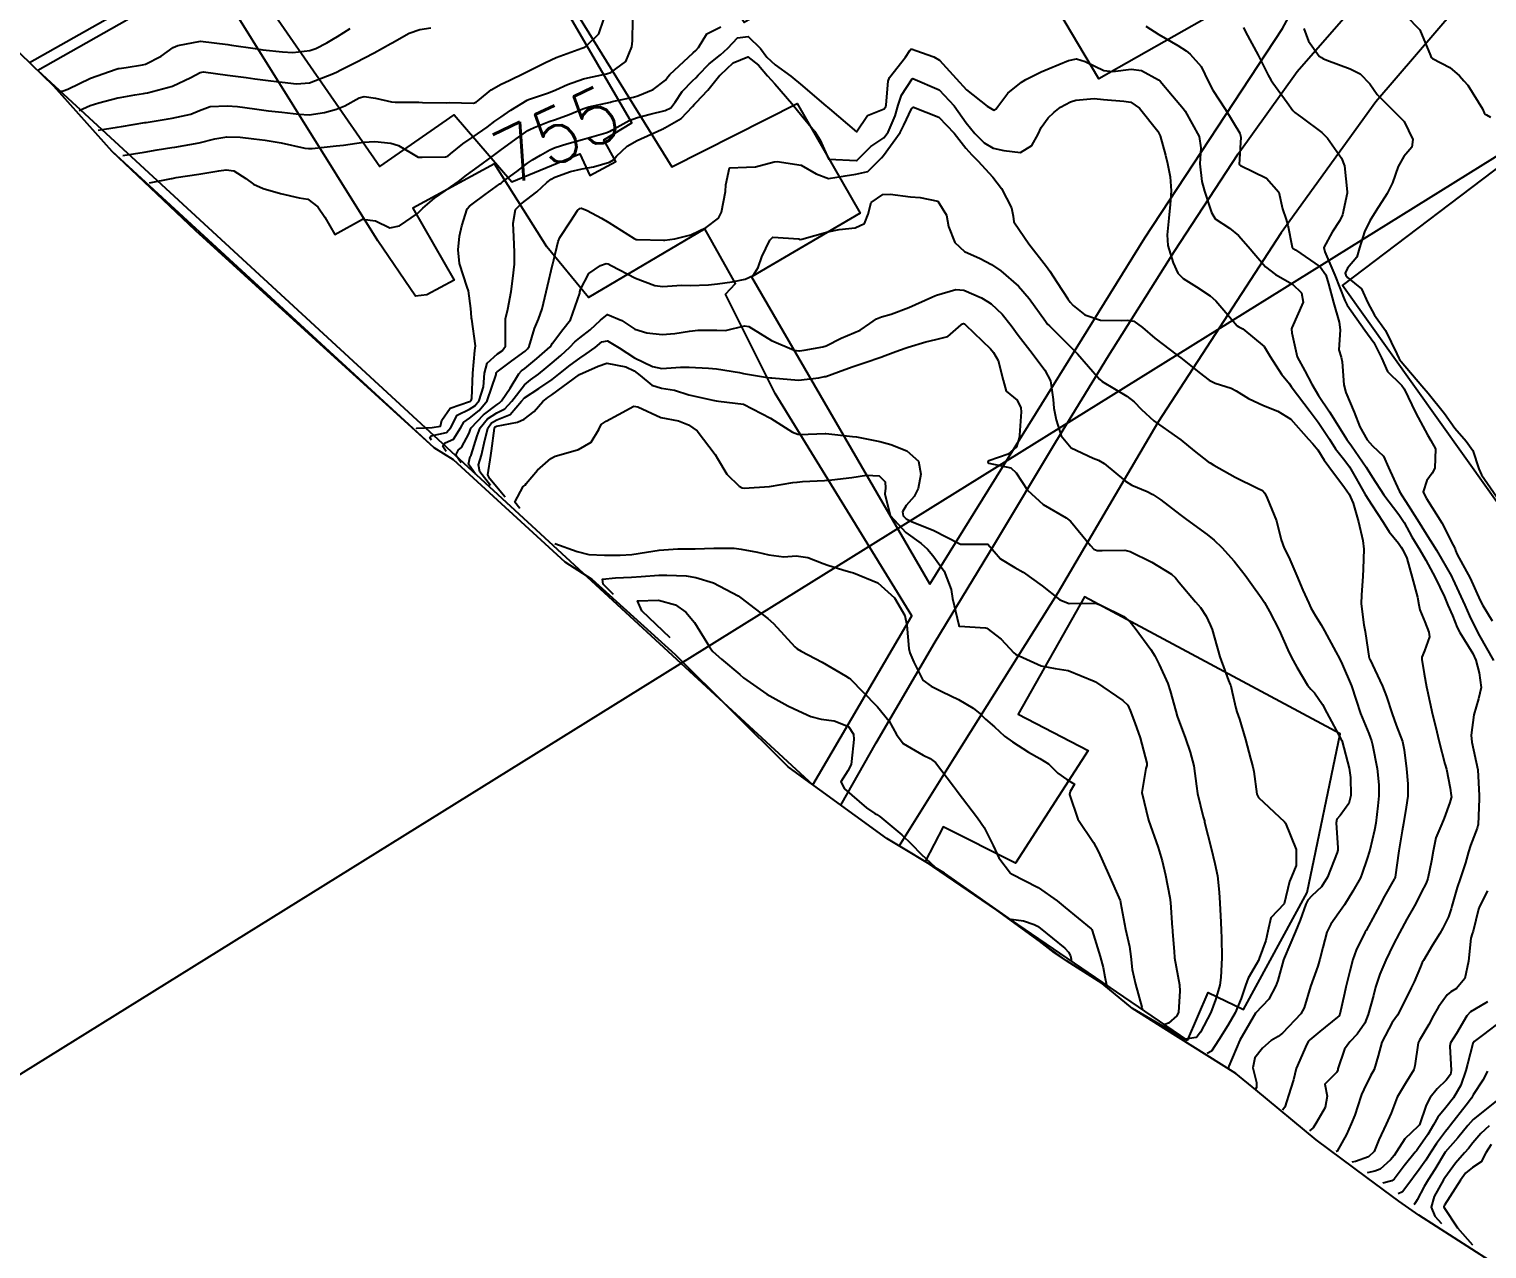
# Model space of a CAD drawing. Header units: metres. Extents: x 318500 to 325275, y 7408834 to 7428799.
# Drawn here: x 323402.2 to 323508.7, y 7420493.1 to 7420582.3 of the extents above; entities that cross this region are included whole.
import ezdxf
from ezdxf.enums import TextEntityAlignment as Align

# ---------------------------------------------------------------- set-up
doc = ezdxf.new("R2010")
doc.units = ezdxf.units.M
doc.header["$MEASUREMENT"] = 0
doc.layers.add('_TEXTO_CONGELA', color=45, linetype='Continuous', plot=False)
for name, color, linetype in [('Area', 45, 'Continuous'), ('Cotas', 45, 'Continuous'), ('Curvas de Nivel 1m', 11, 'Continuous'), ('Curvas de Nivel 5m', 15, 'Continuous'), ('Edificações', 30, 'Continuous'), ('Vias Primárias', 230, 'Continuous')]:
    doc.layers.add(name, color=color, linetype=linetype)
doc.styles.add('Style-STANDARD', font='STANDARD.shx')

msp = doc.modelspace()

# ---------------------------------------------------------------- linework, layer by layer
at = {"layer": '_TEXTO_CONGELA'}
msp.add_line((323337.87, 7420466.3), (323719.39, 7420703.63), dxfattribs=at)
at = {"layer": 'Area'}
msp.add_lwpolyline([(323512.76, 7420489.81), (323503.72, 7420495.61), (323502.28, 7420496.64), (323499.92, 7420498.35), (323496.23, 7420501.12), (323491.82, 7420504.76), (323490.35, 7420505.97), (323485.12, 7420509.26), (323482.82, 7420510.72), (323480.59, 7420512.54), (323477.99, 7420514.2), (323477.12, 7420514.79), (323474.69, 7420516.66), (323469.08, 7420520.59), (323464.87, 7420523.13), (323457.64, 7420528.38), (323449.41, 7420536.56), (323443.32, 7420542.06), (323441.37, 7420543.32), (323433.2, 7420550.81), (323431.79, 7420551.68), (323423.17, 7420559.52), (323414.36, 7420567.58), (323408.27, 7420573.33), (323404, 7420578.12), (323394.18, 7420587.63)], dxfattribs=at)
at = {"layer": 'Curvas de Nivel 1m', "flags": 128}
for points, elevation in [([(323407.25, 7420574.89), (323408.63, 7420575.12), (323408.95, 7420575.17), (323410.64, 7420575.45), (323410.75, 7420575.47), (323412.36, 7420575.73), (323412.64, 7420575.77), (323414, 7420576.06), (323414.65, 7420576.35), (323415.43, 7420576.63), (323416.66, 7420576.69), (323417.42, 7420576.62), (323418.66, 7420576.45), (323419.68, 7420576.32), (323420.65, 7420576.21), (323421.9, 7420576.07), (323422.65, 7420576.03), (323423.77, 7420576.18), (323424.66, 7420576.44), (323425.26, 7420576.67), (323426.31, 7420577.26), (323426.67, 7420577.35), (323427.51, 7420577.24), (323428.67, 7420576.97), (323428.94, 7420576.95), (323430.67, 7420576.95), (323430.93, 7420576.93), (323432.67, 7420576.91), (323432.91, 7420576.92), (323434.67, 7420576.88), (323434.86, 7420576.95), (323435.09, 7420577.14), (323435.96, 7420577.85), (323436.69, 7420578.26), (323437.26, 7420578.54), (323438.42, 7420579.09), (323438.7, 7420579.23), (323439.93, 7420579.85), (323440.71, 7420580.2), (323442.57, 7420580.9), (323442.72, 7420580.95), (323442.89, 7420581.04), (323443.81, 7420581.95), (323444.19, 7420583.02)], 753), ([(323409.05, 7420573.05), (323410.61, 7420573.3), (323411.55, 7420573.46), (323412.61, 7420573.63), (323412.84, 7420573.67), (323414.62, 7420573.98), (323415.77, 7420574.26), (323416.63, 7420574.41), (323417.62, 7420574.38), (323418.62, 7420574.26), (323419.43, 7420574.16), (323420.62, 7420573.97), (323422.34, 7420573.59), (323422.61, 7420573.56), (323422.88, 7420573.57), (323424.62, 7420573.75), (323425.16, 7420573.81), (323426.63, 7420574.02), (323427.46, 7420574.07), (323428.63, 7420573.95), (323429.19, 7420573.79), (323430.12, 7420573.21), (323430.62, 7420572.93), (323430.9, 7420572.92), (323432.62, 7420572.94), (323432.78, 7420573), (323432.99, 7420573.17), (323433.89, 7420573.9), (323434.63, 7420574.42), (323435.66, 7420575.13), (323436.22, 7420575.55), (323436.65, 7420575.86), (323437.4, 7420576.37), (323438.59, 7420577.09), (323438.64, 7420577.12), (323438.67, 7420577.13), (323440.13, 7420577.62), (323440.68, 7420577.85), (323441.52, 7420578.23), (323442.69, 7420578.64), (323443.01, 7420578.72), (323444.37, 7420579.01), (323444.7, 7420579.12), (323445.78, 7420579.93), (323446.24, 7420580.99), (323446.28, 7420581.44), (323446.3, 7420582.99)], 754), ([(323502.77, 7420583.29), (323503.81, 7420582.23), (323504.58, 7420580.36), (323504.64, 7420580.22), (323504.72, 7420580.15), (323506, 7420579.49), (323506.71, 7420578.86), (323507.03, 7420578.51), (323507.32, 7420578.18), (323508.37, 7420576.47), (323508.51, 7420576.16), (323508.58, 7420576.07), (323508.67, 7420576.01), (323508.97, 7420575.85)], 752), ([(323404.47, 7420577.76), (323404.67, 7420577.77), (323405.03, 7420577.9), (323406.68, 7420578.7), (323408.56, 7420579.37), (323408.69, 7420579.4), (323408.77, 7420579.41), (323409.28, 7420579.48), (323410.49, 7420579.67), (323410.69, 7420579.73), (323411.84, 7420580.32), (323412.71, 7420580.94), (323413.05, 7420581.1), (323414.72, 7420581.41), (323416.72, 7420581.15), (323416.99, 7420581.11), (323418.71, 7420580.86), (323419.28, 7420580.78), (323420.71, 7420580.62), (323421.45, 7420580.58), (323422.71, 7420580.72), (323423.15, 7420580.87), (323423.94, 7420581.29), (323424.43, 7420581.58), (323424.73, 7420581.75), (323425.66, 7420582.34)], 751), ([(323405.84, 7420576.35), (323406.66, 7420576.7), (323407.28, 7420576.89), (323408.67, 7420577.26), (323408.85, 7420577.3), (323409.93, 7420577.48), (323410.56, 7420577.58), (323410.67, 7420577.6), (323410.85, 7420577.64), (323412.68, 7420578.11), (323414.02, 7420578.75), (323414.69, 7420579.12), (323414.93, 7420579.16), (323416.69, 7420578.93), (323418.05, 7420578.74), (323418.68, 7420578.65), (323419.85, 7420578.51), (323420.68, 7420578.4), (323421.72, 7420578.28), (323422.68, 7420578.37), (323424.44, 7420579.04), (323424.69, 7420579.16), (323424.93, 7420579.28), (323426.08, 7420579.88), (323426.7, 7420580.19), (323427.41, 7420580.55), (323428.62, 7420581.23), (323428.68, 7420581.27), (323428.72, 7420581.29), (323429.96, 7420581.99), (323430.74, 7420582.26), (323431.54, 7420582.38)], 752), ([(323430.52, 7420553.07), (323430.5, 7420553.1), (323430.52, 7420553.11), (323431.63, 7420553.18), (323432.24, 7420553.28), (323432.36, 7420553.7), (323432.95, 7420554.59), (323434.38, 7420555.06), (323434.44, 7420555.09), (323434.49, 7420555.15), (323434.54, 7420555.3), (323434.61, 7420557.15), (323434.77, 7420558.8), (323434.81, 7420559.14), (323434.53, 7420561.08), (323434.52, 7420561.15), (323434.52, 7420561.21), (323434.47, 7420561.87), (323434.29, 7420563.15), (323434.21, 7420563.42), (323433.64, 7420565.16), (323433.54, 7420566.15), (323433.63, 7420567.16), (323433.8, 7420567.91), (323434.21, 7420569.15), (323434.37, 7420569.34), (323434.57, 7420569.49), (323435.52, 7420570.19), (323436.59, 7420570.97), (323436.68, 7420571.03), (323436.79, 7420571.12), (323437.82, 7420571.89), (323438.61, 7420572.48), (323438.97, 7420572.73), (323439.55, 7420573.08), (323440.23, 7420573.46), (323440.63, 7420573.63), (323441.47, 7420573.89), (323442.63, 7420574.23), (323444.34, 7420574.71), (323444.64, 7420574.83), (323444.76, 7420574.89), (323444.94, 7420575.01), (323446.04, 7420575.61), (323446.65, 7420575.82), (323447.57, 7420576.06), (323448.66, 7420576.33), (323449.08, 7420576.54), (323449.4, 7420576.95), (323449.9, 7420577.73), (323450.69, 7420578.53), (323450.9, 7420578.72), (323451.07, 7420578.93), (323451.87, 7420579.76), (323452.71, 7420580.4), (323453.25, 7420580.9), (323453.96, 7420581.66), (323454.73, 7420581.74), (323455.64, 7420580.87), (323456.1, 7420580.24), (323456.71, 7420579.67), (323457.85, 7420578.84), (323458.69, 7420578.15), (323460.26, 7420576.81), (323460.66, 7420576.46), (323462.64, 7420574.77), (323463.44, 7420575.98), (323464.67, 7420576.45), (323464.78, 7420576.63), (323464.81, 7420576.75), (323464.95, 7420578.49), (323465.05, 7420578.74), (323466.22, 7420580.23), (323466.53, 7420580.72), (323466.62, 7420580.82), (323466.72, 7420580.82), (323466.99, 7420580.72), (323468.29, 7420580.27), (323468.71, 7420580.01), (323469.93, 7420578.68), (323470.69, 7420577.84), (323472.18, 7420576.65), (323472.67, 7420576.36), (323472.85, 7420576.45), (323472.97, 7420576.64), (323473.69, 7420577.61), (323474.7, 7420578.42), (323474.81, 7420578.49), (323475.02, 7420578.61), (323476.14, 7420579.16), (323476.71, 7420579.4), (323478.14, 7420579.99), (323478.72, 7420580.11), (323479.34, 7420579.93), (323480.71, 7420579.26), (323481.37, 7420579.19), (323482.71, 7420579.35), (323483.46, 7420579.25), (323484.7, 7420578.58), (323484.82, 7420578.48), (323485.74, 7420577.41), (323486.54, 7420576.46), (323486.67, 7420576.28), (323487.69, 7420574.44), (323487.81, 7420573.62), (323487.73, 7420572.44), (323487.88, 7420571.16), (323488.07, 7420570.44), (323488.57, 7420568.89), (323488.86, 7420568.43), (323489.89, 7420567.75), (323490.55, 7420567.21), (323491.27, 7420566.39), (323492.52, 7420564.91), (323493.25, 7420564.36), (323494.5, 7420563.65), (323495.16, 7420563.01), (323495.27, 7420562.34), (323494.46, 7420560.45), (323494.43, 7420560.38), (323494.43, 7420560.35), (323494.46, 7420560.08), (323494.85, 7420558.34), (323495.39, 7420557.3), (323495.92, 7420556.33), (323496.4, 7420555.52), (323497.2, 7420554.31), (323498.35, 7420552.49), (323498.48, 7420552.29), (323498.8, 7420551.83), (323499.88, 7420550.27), (323500.32, 7420549.57), (323501.17, 7420548.26), (323502.28, 7420546.81), (323502.66, 7420546.23), (323503.22, 7420545.19), (323503.8, 7420544.22), (323504.24, 7420543.48), (323504.93, 7420542.2), (323505.61, 7420540.79), (323505.86, 7420540.19), (323506.18, 7420539.42), (323506.53, 7420538.55), (323506.72, 7420538.18), (323507.67, 7420536.65), (323507.9, 7420536.16), (323508.13, 7420535.24), (323508.28, 7420534.16), (323508.1, 7420533.34), (323507.75, 7420532.17), (323507.56, 7420530.68), (323507.61, 7420530.17), (323508.03, 7420528.16), (323508.13, 7420526.27), (323508.13, 7420526.16), (323508.13, 7420526.03), (323508.06, 7420524.16), (323508.05, 7420524.09), (323507.98, 7420523.89), (323507.51, 7420522.62), (323507.35, 7420522.17), (323507.13, 7420521.36), (323506.76, 7420520.18), (323506.54, 7420519.56), (323506.15, 7420518.19), (323506.1, 7420517.99), (323505.89, 7420517.4), (323505.49, 7420516.58), (323505.26, 7420516.2), (323504.73, 7420515.33), (323504.06, 7420514.21), (323503.98, 7420514.07), (323503.84, 7420513.75), (323503.38, 7420512.66), (323503.17, 7420512.22), (323502.73, 7420511.31), (323502.18, 7420510.23), (323501.78, 7420509.68), (323501.02, 7420508.25), (323500.76, 7420507.25), (323500.46, 7420506.26), (323500.21, 7420505.78), (323499.72, 7420504.8), (323499.55, 7420504.43), (323499.5, 7420504.27), (323499.05, 7420502.92), (323498.78, 7420502.28), (323498.45, 7420501.51), (323497.76, 7420500.29), (323497.7, 7420500.27), (323497.69, 7420500.27)], 756), ([(323490.93, 7420582.4), (323491.06, 7420582.09), (323491.99, 7420580.39), (323492.71, 7420578.92), (323492.91, 7420578.58), (323493.07, 7420578.37), (323494.11, 7420576.92), (323494.52, 7420576.35), (323494.67, 7420576.2), (323495.21, 7420575.79), (323496.65, 7420574.74), (323497.05, 7420574.32), (323498.07, 7420572.86), (323498.3, 7420572.3), (323498.5, 7420570.39), (323498.49, 7420570.3), (323498.16, 7420568.71), (323497.97, 7420568.31), (323497.41, 7420567.45), (323496.79, 7420566.32), (323496.86, 7420566), (323497.6, 7420564.31), (323498.33, 7420562.46), (323498.39, 7420562.3), (323498.49, 7420562.11), (323499.79, 7420560.28), (323500.45, 7420559.38), (323501.01, 7420558.26), (323501.43, 7420557.26), (323502.41, 7420556.32), (323502.49, 7420556.24), (323502.65, 7420556), (323503.52, 7420554.22), (323504.36, 7420552.63), (323504.61, 7420552.21), (323504.94, 7420551.61), (323504.91, 7420550.2), (323504.7, 7420549.84), (323504.32, 7420549.3), (323504.05, 7420548.47), (323504.16, 7420548.21), (323504.3, 7420547.99), (323505.41, 7420546.2), (323506.25, 7420544.56), (323506.38, 7420544.31), (323506.41, 7420544.19), (323506.53, 7420543.9), (323507.49, 7420542.17), (323508.2, 7420540.52), (323508.4, 7420540.16), (323509.08, 7420539.05)], 754), ([(323495.32, 7420582.34), (323495.66, 7420581.41), (323496.45, 7420580.32), (323496.61, 7420580.21), (323496.72, 7420580.14), (323497.02, 7420580.01), (323498.71, 7420579.38), (323499.44, 7420579.02), (323500.14, 7420578.28), (323500.69, 7420577.5), (323501.96, 7420576.25), (323502.66, 7420575.53), (323503.3, 7420574.23), (323503.21, 7420573.66), (323502.63, 7420572.98), (323502.22, 7420572.25), (323501.8, 7420571.05), (323501.42, 7420570.26), (323500.58, 7420568.99), (323500.14, 7420568.28), (323499.76, 7420567.48), (323499.4, 7420566.29), (323499.19, 7420565.63), (323498.52, 7420564.81), (323498.36, 7420564.46), (323498.4, 7420564.3), (323498.51, 7420564.14), (323499.53, 7420563.31), (323500, 7420562.28), (323500.48, 7420561.39), (323501.3, 7420560.26), (323502.13, 7420558.55), (323502.27, 7420558.24), (323502.32, 7420558.14), (323502.43, 7420558), (323503.95, 7420556.22), (323504.4, 7420555.68), (323505.6, 7420554.2), (323506.36, 7420553.13), (323507.19, 7420552.18), (323507.67, 7420551.5), (323508.12, 7420550.16), (323508.32, 7420549.71), (323509.4, 7420548.14)], 753), ([(323431.6, 7420552.24), (323431.46, 7420552.44), (323431.57, 7420552.57), (323432.7, 7420552.81), (323433.01, 7420553.16), (323433.46, 7420554.06), (323434.37, 7420554.52), (323434.76, 7420554.75), (323435.08, 7420555.14), (323435.4, 7420556.14), (323435.47, 7420557.13), (323435.67, 7420557.88), (323436.42, 7420558.56), (323436.76, 7420558.78), (323436.99, 7420559.11), (323436.99, 7420560.58), (323437.01, 7420561.11), (323437.16, 7420561.81), (323437.41, 7420563.11), (323437.54, 7420564.05), (323437.65, 7420565.1), (323437.65, 7420565.98), (323437.61, 7420567.1), (323437.55, 7420568.1), (323437.74, 7420569.1), (323438.14, 7420569.52), (323438.57, 7420569.83), (323439.28, 7420570.39), (323440.02, 7420571.08), (323440.34, 7420571.33), (323440.6, 7420571.47), (323441.76, 7420571.89), (323442.61, 7420572.07), (323443.43, 7420572.21), (323444.61, 7420572.55), (323444.89, 7420572.73), (323445.11, 7420573.01), (323445.9, 7420573.72), (323446.63, 7420574.14), (323448.39, 7420574.96), (323448.57, 7420575.03), (323448.64, 7420575.06), (323449.84, 7420575.75), (323450.67, 7420576.62), (323450.8, 7420576.79), (323450.93, 7420576.93), (323451.78, 7420577.82), (323452.67, 7420578.91), (323452.68, 7420578.93), (323452.7, 7420578.94), (323453.64, 7420579.82), (323454.71, 7420580.27), (323455.48, 7420579.64), (323456.15, 7420578.86), (323456.69, 7420578.29), (323457.93, 7420576.84), (323458.66, 7420575.94), (323459.58, 7420574.82), (323459.99, 7420574.17), (323460.61, 7420572.8), (323460.64, 7420572.78), (323462.62, 7420572.68), (323462.69, 7420572.7), (323462.77, 7420572.77), (323463.68, 7420573.71), (323464.64, 7420574.35), (323464.96, 7420574.75), (323465.46, 7420575.94), (323465.7, 7420576.73), (323465.94, 7420577.47), (323466.7, 7420578.65), (323466.75, 7420578.67), (323468.69, 7420577.84), (323469.78, 7420576.68), (323470.65, 7420575.44), (323471.3, 7420574.66), (323471.97, 7420573.98), (323472.63, 7420573.58), (323473.42, 7420573.42), (323474.63, 7420573.27), (323475.46, 7420573.78), (323475.92, 7420574.6), (323476.14, 7420575.1), (323476.66, 7420575.81), (323477.07, 7420576.18), (323477.54, 7420576.58), (323478.27, 7420576.97), (323478.68, 7420577.1), (323480.02, 7420577.21), (323480.68, 7420577.14), (323482.18, 7420577.02), (323482.68, 7420576.94), (323483.31, 7420576.5), (323484.65, 7420574.83), (323484.83, 7420574.48), (323485.23, 7420573.07), (323485.37, 7420572.47), (323485.57, 7420571.5), (323485.64, 7420570.46), (323485.56, 7420569.48), (323485.46, 7420568.47), (323485.34, 7420567.26), (323485.4, 7420566.47), (323485.78, 7420565.2), (323486.13, 7420564.46), (323486.5, 7420564.07), (323487.49, 7420563.45), (323488.49, 7420562.79), (323488.9, 7420562.42), (323489.63, 7420561.57), (323490.46, 7420560.61), (323490.58, 7420560.52), (323490.86, 7420560.39), (323492.44, 7420559.1), (323492.88, 7420558.37), (323493.7, 7420557.08), (323494.27, 7420556.35), (323494.41, 7420556.17), (323495.79, 7420554.33), (323496.37, 7420553.56), (323497.21, 7420552.31), (323497.65, 7420551.61), (323498.33, 7420550.75), (323498.67, 7420550.29), (323499.16, 7420549.44), (323499.81, 7420548.27), (323500.29, 7420547.53), (323501.13, 7420546.26), (323501.56, 7420545.55), (323502.25, 7420544.72), (323502.45, 7420544.43), (323502.56, 7420544.24), (323502.86, 7420543.61), (323503.25, 7420542.22), (323503.64, 7420540.77), (323503.74, 7420540.22), (323503.81, 7420539.84), (323504.18, 7420538.96), (323504.47, 7420538.21), (323504.5, 7420537.87), (323504.15, 7420536.84), (323503.96, 7420536.39), (323503.95, 7420536.21), (323504.12, 7420535.16), (323504.28, 7420534.21), (323504.33, 7420533.99), (323504.74, 7420532.2), (323504.94, 7420531.34), (323505.22, 7420530.2), (323505.64, 7420528.58), (323505.74, 7420528.19), (323506.02, 7420526.81), (323506.1, 7420526.28), (323506.11, 7420526.19), (323506.1, 7420526.1), (323506, 7420525.76), (323505.57, 7420524.61), (323505.4, 7420524.2), (323504.98, 7420523.19), (323504.77, 7420522.2), (323504.66, 7420521.49), (323504.38, 7420520.21), (323504.26, 7420519.87), (323503.91, 7420519.18), (323503.58, 7420518.54), (323503.41, 7420518.22), (323502.86, 7420517.25), (323502.31, 7420516.23), (323501.86, 7420515.37), (323501.31, 7420514.25), (323500.88, 7420513.21), (323500.56, 7420512.26), (323500.41, 7420511.66), (323500.04, 7420510.27), (323499.78, 7420509.64), (323499.22, 7420508.83), (323498.69, 7420508.28), (323498.31, 7420507.73), (323497.81, 7420506.29), (323497.8, 7420506.23), (323497.74, 7420506.06), (323496.86, 7420505.17), (323497.04, 7420504.3), (323496.88, 7420503.48), (323496.2, 7420502.31), (323496, 7420502), (323495.74, 7420501.77)], 757), ([(323432.67, 7420551.41), (323432.41, 7420551.79), (323432.59, 7420552.04), (323433.19, 7420552.31), (323433.73, 7420553.16), (323433.95, 7420553.56), (323434.36, 7420553.86), (323435.08, 7420554.42), (323435.66, 7420555.13), (323436.32, 7420557.04), (323436.33, 7420557.12), (323436.35, 7420557.18), (323436.4, 7420557.23), (323437.47, 7420558.04), (323438.43, 7420558.76), (323438.61, 7420558.91), (323438.74, 7420559.09), (323439.12, 7420560.41), (323439.4, 7420561.08), (323439.69, 7420561.85), (323439.96, 7420563.08), (323440.06, 7420563.5), (323440.43, 7420565.07), (323440.45, 7420565.13), (323440.52, 7420565.42), (323440.84, 7420566.76), (323440.98, 7420567.06), (323441.77, 7420568.27), (323442.27, 7420569.04), (323442.42, 7420569.18), (323442.56, 7420569.21), (323442.97, 7420569.03), (323444.01, 7420568.47), (323444.55, 7420568.15), (323446.39, 7420566.99), (323446.54, 7420566.92), (323446.62, 7420566.9), (323448.54, 7420566.85), (323448.65, 7420566.85), (323449.37, 7420566.95), (323450.54, 7420567.26), (323451.67, 7420567.79), (323452.56, 7420568.47), (323452.78, 7420568.91), (323453.07, 7420570.41), (323453.1, 7420570.9), (323453.37, 7420572.14), (323454.61, 7420572.19), (323455.26, 7420572.22), (323456.62, 7420572.59), (323456.85, 7420572.61), (323458.61, 7420572.35), (323459.7, 7420571.71), (323460.6, 7420571.37), (323461.81, 7420571.57), (323462.6, 7420571.68), (323463.48, 7420571.89), (323464.35, 7420572.75), (323464.48, 7420572.89), (323464.62, 7420573.04), (323465.83, 7420574.73), (323466.11, 7420575.26), (323466.67, 7420576.45), (323466.82, 7420576.57), (323468.66, 7420575.85), (323469.78, 7420574.68), (323470.63, 7420573.58), (323471.07, 7420573.11), (323471.51, 7420572.66), (323472.6, 7420571.47), (323473.25, 7420570.63), (323473.97, 7420569.22), (323474.08, 7420568.62), (323474.15, 7420568.21), (323474.55, 7420567.59), (323475.24, 7420566.6), (323476.52, 7420564.94), (323476.78, 7420564.59), (323477.31, 7420563.77), (323478.08, 7420562.57), (323478.25, 7420562.33), (323478.48, 7420562.08), (323479.33, 7420561.41), (323480.46, 7420561.02), (323482, 7420560.98), (323482.46, 7420561.01), (323482.9, 7420560.94), (323483.54, 7420560.49), (323484.45, 7420559.71), (323486.08, 7420558.46), (323486.43, 7420558.18), (323487.67, 7420557.18), (323488.4, 7420556.64), (323488.86, 7420556.42), (323490.03, 7420556.04), (323490.39, 7420555.86), (323491.29, 7420555.29), (323492.39, 7420554.77), (323493.44, 7420554.36), (323494.37, 7420553.77), (323495.67, 7420552.33), (323495.99, 7420551.97), (323496.34, 7420551.53), (323496.81, 7420550.79), (323497.15, 7420550.31), (323498.31, 7420548.79), (323498.63, 7420548.29), (323498.94, 7420547.64), (323499.31, 7420546.28), (323499.63, 7420544.91), (323499.7, 7420544.28), (323499.67, 7420542.83), (323499.65, 7420542.28), (323499.54, 7420540.93), (323499.51, 7420540.28), (323499.7, 7420538.75), (323499.8, 7420538.27), (323500.11, 7420536.3), (323500.12, 7420536.27), (323500.14, 7420536.23), (323501.08, 7420534.26), (323501.37, 7420533.51), (323501.77, 7420532.24), (323502.08, 7420531.42), (323502.53, 7420530.23), (323502.67, 7420529.61), (323502.83, 7420528.23), (323502.93, 7420527.13), (323502.93, 7420526.23), (323502.81, 7420525.42), (323502.6, 7420524.23), (323502.52, 7420523.69), (323502.26, 7420522.24), (323501.99, 7420520.3), (323501.97, 7420520.24), (323501.96, 7420520.21), (323501.93, 7420520.15), (323501.23, 7420518.93), (323500.87, 7420518.26), (323500.53, 7420517.62), (323499.87, 7420516.41), (323499.82, 7420516.32), (323499.79, 7420516.27), (323499.16, 7420514.98), (323498.91, 7420514.28), (323498.68, 7420513.44), (323498.4, 7420512.28), (323498.3, 7420511.8), (323497.96, 7420510.29), (323497.9, 7420510.18), (323497.79, 7420510.07), (323496.5, 7420509.03), (323495.77, 7420508.43), (323495.68, 7420508.32), (323495.55, 7420508.11), (323494.77, 7420506.33), (323494.57, 7420505.49), (323494.21, 7420504.34), (323494.08, 7420503.97), (323493.95, 7420503.51), (323493.77, 7420503.29)], 758), ([(323433.75, 7420550.58), (323433.36, 7420551.14), (323433.57, 7420551.54), (323433.79, 7420551.7), (323434.34, 7420552.76), (323434.44, 7420553.05), (323434.5, 7420553.15), (323435.4, 7420554.1), (323436.38, 7420554.84), (323436.54, 7420554.95), (323436.7, 7420555.12), (323437.33, 7420556.05), (323437.97, 7420557.1), (323438.18, 7420557.31), (323438.41, 7420557.49), (323439.28, 7420558.21), (323440.26, 7420559.07), (323440.34, 7420559.16), (323440.43, 7420559.34), (323441.18, 7420560.33), (323441.74, 7420561.05), (323442.42, 7420562.98), (323442.43, 7420563.04), (323442.44, 7420563.08), (323442.48, 7420563.25), (323443.1, 7420564.43), (323443.95, 7420565.02), (323444.36, 7420565.16), (323444.51, 7420565.12), (323444.72, 7420565.01), (323446.5, 7420564.08), (323447.91, 7420563.55), (323448.49, 7420563.48), (323449.85, 7420563.57), (323450.49, 7420563.55), (323451.82, 7420563.59), (323452.49, 7420563.66), (323453.57, 7420563.82), (323454.5, 7420564.01), (323455.09, 7420564.28), (323455.46, 7420564.87), (323455.74, 7420565.64), (323456.32, 7420566.85), (323456.54, 7420567.07), (323458.42, 7420566.95), (323458.54, 7420566.92), (323458.64, 7420566.93), (323460.55, 7420567.46), (323461.39, 7420567.63), (323462.55, 7420567.76), (323463.23, 7420568.09), (323463.49, 7420568.76), (323463.71, 7420569.62), (323464.58, 7420570.21), (323465.1, 7420570.23), (323466.58, 7420570.03), (323467.29, 7420569.99), (323468.58, 7420569.7), (323469.21, 7420568.68), (323469.36, 7420567.87), (323469.84, 7420566.68), (323470.53, 7420566.04), (323471.67, 7420565.51), (323472.52, 7420565.08), (323473.19, 7420564.63), (323474.49, 7420563.5), (323475.25, 7420562.6), (323476.46, 7420560.93), (323476.61, 7420560.73), (323476.74, 7420560.59), (323478.44, 7420558.9), (323478.78, 7420558.55), (323480.4, 7420556.7), (323480.6, 7420556.53), (323482.39, 7420555.45), (323482.92, 7420555.04), (323483.47, 7420554.49), (323484.37, 7420553.66), (323486.1, 7420552.45), (323486.35, 7420552.26), (323487.31, 7420551.47), (323488.33, 7420550.67), (323488.48, 7420550.58), (323488.75, 7420550.42), (323490.32, 7420549.53), (323491.95, 7420548.73), (323492.3, 7420548.57), (323492.48, 7420548.37), (323492.65, 7420548.01), (323493.32, 7420546.36), (323493.66, 7420544.95), (323493.9, 7420544.35), (323494.24, 7420543.69), (323494.82, 7420542.34), (323495.26, 7420541.28), (323495.7, 7420540.33), (323495.85, 7420539.99), (323496.18, 7420539.4), (323496.6, 7420538.74), (323496.85, 7420538.31), (323497.66, 7420536.78), (323497.93, 7420536.29), (323498.13, 7420535.88), (323498.8, 7420534.28), (323499.14, 7420533.24), (323499.46, 7420532.28), (323500.07, 7420530.81), (323500.27, 7420530.27), (323500.35, 7420529.97), (323500.69, 7420528.26), (323500.8, 7420527.05), (323500.8, 7420526.26), (323500.74, 7420525.51), (323500.59, 7420524.26), (323500.49, 7420523.74), (323500.14, 7420522.27), (323499.94, 7420521.61), (323499.6, 7420520.61), (323499.46, 7420520.27), (323498.92, 7420519.28), (323498.29, 7420518.29), (323498.13, 7420518.05), (323497.89, 7420517.69), (323497.31, 7420516.87), (323497.01, 7420516.3), (323496.71, 7420515.16), (323496.49, 7420514.31), (323496.34, 7420513.81), (323495.82, 7420512.32), (323495.36, 7420510.76), (323495.12, 7420510.33), (323493.78, 7420508.9), (323493.46, 7420508.67), (323492.94, 7420508.36), (323492.31, 7420507.81), (323491.75, 7420507.11), (323491.59, 7420506.37), (323491.86, 7420505.31), (323491.88, 7420504.93), (323491.79, 7420504.82)], 759), ([(323435.9, 7420548.92), (323435.12, 7420549.93), (323435.02, 7420550.44), (323435.24, 7420551.14), (323435.44, 7420552.03), (323435.72, 7420553.13), (323435.97, 7420553.51), (323436.36, 7420553.72), (323437.35, 7420554.12), (323438.16, 7420555.09), (323438.38, 7420555.35), (323439.44, 7420556.03), (323440.4, 7420556.68), (323440.9, 7420557.06), (323441.73, 7420557.73), (323442.42, 7420558.25), (323442.9, 7420558.55), (323443.54, 7420559.02), (323444.03, 7420559.42), (323444.44, 7420559.51), (323445.3, 7420559), (323446.42, 7420558.27), (323447.75, 7420557.63), (323448.41, 7420557.48), (323449.78, 7420557.57), (323450.41, 7420557.58), (323451.82, 7420557.5), (323452.41, 7420557.47), (323454.1, 7420557.19), (323454.4, 7420557.12), (323455.99, 7420556.86), (323456.36, 7420556.81), (323456.4, 7420556.8), (323456.46, 7420556.79), (323458.4, 7420556.63), (323459.89, 7420556.81), (323460.31, 7420556.89), (323460.4, 7420556.91), (323461.79, 7420557.4), (323462.41, 7420557.63), (323463.27, 7420557.91), (323464.42, 7420558.32), (323464.73, 7420558.44), (323465.52, 7420558.73), (323466.2, 7420558.96), (323466.43, 7420559.03), (323467.71, 7420559.43), (323468.44, 7420559.59), (323469.31, 7420559.82), (323470.28, 7420560.67), (323470.38, 7420560.75), (323470.46, 7420560.76), (323470.53, 7420560.74), (323470.61, 7420560.67), (323472.43, 7420558.92), (323472.66, 7420558.64), (323472.99, 7420558.06), (323473.37, 7420556.63), (323473.59, 7420555.82), (323474.39, 7420555.16), (323474.64, 7420554.61), (323474.67, 7420554.31), (323474.56, 7420552.61), (323474.54, 7420552.41), (323474.34, 7420551.76), (323473.73, 7420551.22), (323472.32, 7420550.74), (323472.27, 7420550.7), (323472.25, 7420550.64), (323472.27, 7420550.59), (323472.32, 7420550.57), (323473.92, 7420550.22), (323474.31, 7420549.86), (323475.14, 7420548.6), (323476.28, 7420547.54), (323477.96, 7420546.56), (323478.27, 7420546.32), (323479.75, 7420544.54), (323479.99, 7420544.29), (323480.24, 7420544.18), (323480.6, 7420544.17), (323482.25, 7420544.2), (323482.63, 7420544.12), (323484.23, 7420543.34), (323485.67, 7420542.46), (323485.95, 7420542.19), (323486.21, 7420541.85), (323487.41, 7420540.44), (323487.77, 7420540.02), (323488.18, 7420539.39), (323488.49, 7420538.75), (323488.62, 7420538.42), (323488.8, 7420537.79), (323489.18, 7420536.41), (323489.83, 7420534.69), (323489.95, 7420534.4), (323489.99, 7420534.28), (323490.1, 7420533.83), (323490.36, 7420532.67), (323490.44, 7420532.39), (323490.63, 7420531.85), (323491.06, 7420530.38), (323491.43, 7420528.99), (323491.61, 7420528.38), (323491.68, 7420528.03), (323491.89, 7420526.37), (323492.01, 7420526.13), (323493.91, 7420524.35), (323493.98, 7420524.25), (323494.76, 7420522.34), (323494.77, 7420521.17), (323494.42, 7420520.34), (323494.28, 7420519.99), (323493.9, 7420518.35), (323492.92, 7420517.33), (323492.7, 7420516.36), (323492.55, 7420515.68), (323492.07, 7420514.37), (323492.01, 7420514.21), (323491.84, 7420513.93), (323491.27, 7420512.93), (323491.07, 7420512.38), (323490.75, 7420511.44), (323490.32, 7420510.39), (323489.78, 7420509.47), (323489.11, 7420508.41), (323488.58, 7420507.59), (323488.26, 7420507.42)], 761), ([(323436.97, 7420548.09), (323435.85, 7420549.43), (323435.72, 7420549.72), (323435.94, 7420551.13), (323435.98, 7420551.47), (323436.2, 7420553.12), (323436.25, 7420553.22), (323436.35, 7420553.26), (323437.88, 7420553.57), (323438.36, 7420553.78), (323439.1, 7420554.35), (323439.73, 7420555.08), (323440.09, 7420555.37), (323440.38, 7420555.56), (323442.4, 7420557.04), (323443.77, 7420557.66), (323444.41, 7420557.87), (323445.79, 7420557.61), (323446.4, 7420557.3), (323446.84, 7420556.98), (323447.68, 7420556.26), (323448.39, 7420556.05), (323449.34, 7420555.89), (323450.39, 7420555.56), (323452.14, 7420555.16), (323452.38, 7420555.13), (323452.57, 7420555.1), (323454.38, 7420554.88), (323456.37, 7420553.86), (323457.97, 7420552.83), (323458.35, 7420552.69), (323458.5, 7420552.67), (323460.35, 7420552.74), (323460.41, 7420552.74), (323462.35, 7420552.51), (323462.64, 7420552.48), (323464.34, 7420552.15), (323465.15, 7420551.93), (323466.33, 7420551.46), (323467.17, 7420550.71), (323467.35, 7420549.75), (323467.14, 7420548.71), (323466.87, 7420548.13), (323466.28, 7420547.47), (323466, 7420547), (323466.05, 7420546.72), (323466.27, 7420546.49), (323466.7, 7420546.27), (323468.25, 7420545.67), (323470.2, 7420544.67), (323470.24, 7420544.65), (323472.24, 7420544.64), (323473.17, 7420543.57), (323474.22, 7420542.93), (323474.83, 7420542.6), (323476.21, 7420541.61), (323477.5, 7420540.57), (323478.19, 7420540.31), (323479.99, 7420540.34), (323480.19, 7420540.32), (323480.55, 7420540.16), (323482.18, 7420539.36), (323482.64, 7420538.97), (323483, 7420538.5), (323484.15, 7420536.95), (323484.45, 7420536.48), (323484.77, 7420535.84), (323485.38, 7420534.46), (323485.57, 7420533.93), (323485.97, 7420532.45), (323486.08, 7420532.08), (323486.68, 7420530.44), (323487.03, 7420529.45), (323487.3, 7420528.44), (323487.49, 7420526.96), (323487.56, 7420526.43), (323487.98, 7420524.71), (323488.06, 7420524.43), (323488.08, 7420524.32), (323488.55, 7420522.42), (323488.83, 7420521.31), (323489.01, 7420520.41), (323489.13, 7420519.2), (323489.18, 7420518.41), (323489.27, 7420517.02), (323489.3, 7420516.41), (323489.32, 7420515.87), (323489.33, 7420514.41), (323489.27, 7420512.97), (323489.18, 7420512.41), (323488.88, 7420511.34), (323488.53, 7420510.42), (323487.78, 7420508.99), (323487.54, 7420508.66), (323487.43, 7420508.6), (323486.71, 7420508.48)], 762), ([(323438.04, 7420547.26), (323437.67, 7420547.71), (323438.3, 7420548.85), (323438.43, 7420548.96), (323438.52, 7420549.09), (323439.33, 7420550.06), (323440.32, 7420550.91), (323440.63, 7420551.07), (323441.92, 7420551.45), (323442.33, 7420551.57), (323443.27, 7420552.09), (323443.82, 7420553.02), (323443.99, 7420553.38), (323444.36, 7420553.64), (323445.26, 7420554.11), (323446.38, 7420554.74), (323446.68, 7420554.68), (323448.36, 7420553.91), (323449.65, 7420553.65), (323450.36, 7420553.36), (323451.01, 7420552.92), (323452.32, 7420551.2), (323452.48, 7420550.91), (323453.17, 7420549.76), (323454.06, 7420548.88), (323454.3, 7420548.76), (323454.43, 7420548.74), (323456.3, 7420548.85), (323458, 7420549.14), (323458.3, 7420549.18), (323458.7, 7420549.22), (323460.3, 7420549.29), (323460.85, 7420549.34), (323462.31, 7420549.52), (323463.38, 7420549.69), (323464.31, 7420549.65), (323464.75, 7420549.19), (323464.76, 7420548.74), (323464.71, 7420548.33), (323465.11, 7420546.74), (323466.25, 7420545.5), (323467.36, 7420544.7), (323467.82, 7420544.28), (323468.23, 7420543.82), (323469.05, 7420542.68), (323469.55, 7420541.32), (323469.67, 7420540.68), (323470.11, 7420538.72), (323470.13, 7420538.67), (323470.16, 7420538.65), (323472.06, 7420538.54), (323472.16, 7420538.51), (323473.22, 7420537.69), (323474.14, 7420536.71), (323474.26, 7420536.61), (323476.13, 7420535.75), (323477.15, 7420535.55), (323478.12, 7420535.41), (323480, 7420534.64), (323480.11, 7420534.58), (323480.19, 7420534.53), (323482.1, 7420533.23), (323482.46, 7420532.87), (323482.65, 7420532.5), (323482.98, 7420531.59), (323483.37, 7420530.49), (323483.86, 7420528.65), (323483.86, 7420528.48), (323483.78, 7420528.24), (323483.48, 7420526.49), (323483.98, 7420524.48), (323484.69, 7420522.47), (323484.98, 7420521.5), (323485.23, 7420520.46), (323485.54, 7420518.82), (323485.59, 7420518.45), (323485.72, 7420516.6), (323485.73, 7420516.45), (323485.74, 7420516.33), (323485.85, 7420514.84), (323485.89, 7420514.45), (323485.89, 7420514.41), (323486.25, 7420512.45), (323486.28, 7420511.98), (323486.17, 7420510.45), (323486.05, 7420510.18), (323485.44, 7420509.63), (323485.17, 7420509.54)], 763), ([(323440.61, 7420544.69), (323442.23, 7420544.12), (323443.08, 7420543.88), (323444.23, 7420543.83), (323445.38, 7420543.84), (323446.23, 7420543.88), (323447.31, 7420544.05), (323448.23, 7420544.2), (323449.59, 7420544.3), (323450.23, 7420544.3), (323450.86, 7420544.3), (323452.23, 7420544.35), (323453.7, 7420544.35), (323454.23, 7420544.29), (323455.41, 7420544.05), (323456.23, 7420543.87), (323457.33, 7420543.73), (323458.23, 7420543.79), (323459.1, 7420543.68), (323460.22, 7420543.23), (323460.54, 7420543.11), (323461.65, 7420542.78), (323462.22, 7420542.61), (323462.43, 7420542.56), (323464.21, 7420541.82), (323465.41, 7420540.73), (323466.17, 7420539.43), (323466.33, 7420538.72), (323466.46, 7420537.03), (323466.54, 7420536.71), (323466.83, 7420536.01), (323467.5, 7420534.7), (323468.1, 7420534.26), (323468.92, 7420533.86), (323470.09, 7420533.29), (323471.16, 7420532.65), (323471.67, 7420532.24), (323472.07, 7420531.86), (323472.73, 7420531.29), (323473.47, 7420530.62), (323474.05, 7420530.19), (323475.2, 7420529.45), (323476.04, 7420528.98), (323476.68, 7420528.58), (323477.36, 7420527.9), (323478.02, 7420527.45), (323478.58, 7420527.11), (323478.26, 7420526.56), (323478.2, 7420526.36), (323478.82, 7420524.55), (323479.95, 7420522.84), (323480.14, 7420522.53), (323480.32, 7420522.16), (323481.06, 7420520.52), (323481.9, 7420518.61), (323481.93, 7420518.51), (323481.94, 7420518.46), (323482.3, 7420516.5), (323482.58, 7420515.23), (323482.69, 7420514.5), (323482.79, 7420513.55), (323483.02, 7420512.49), (323483.48, 7420510.8), (323483.51, 7420510.68)], 764), ([(323449.03, 7420537.79), (323446.96, 7420539.78), (323446.65, 7420540.51), (323448.18, 7420540.54), (323449.43, 7420540.2), (323450.17, 7420539.67), (323450.82, 7420538.92), (323451.91, 7420537.14), (323452.04, 7420536.91), (323452.14, 7420536.79), (323452.78, 7420536.25), (323454.11, 7420535.11), (323454.39, 7420534.88), (323456.09, 7420533.68), (323457.63, 7420532.83), (323458.08, 7420532.61), (323459.31, 7420532.05), (323460.07, 7420531.86), (323461.02, 7420531.73), (323462.07, 7420531.33), (323462.43, 7420530.77), (323462.45, 7420530.37), (323462.27, 7420528.77), (323462.25, 7420528.55), (323462.02, 7420528.08), (323461.5, 7420527.28), (323461.77, 7420526.77), (323463.38, 7420525.37), (323463.98, 7420524.95), (323464.12, 7420524.88), (323464.36, 7420524.74), (323465.96, 7420523.39), (323466.67, 7420522.71), (323467.38, 7420521.98), (323468.4, 7420521.04)], 766), ([(323473.95, 7420517.23), (323474.85, 7420517.12), (323475.62, 7420516.85), (323475.87, 7420516.72), (323476.06, 7420516.59), (323477.86, 7420515.12), (323478.13, 7420514.83), (323478.27, 7420514.55), (323478.32, 7420514.32), (323478.34, 7420514.22)], 766), ([(323508.75, 7420511.2), (323507.8, 7420510.64), (323507.5, 7420510.46), (323507.24, 7420510.17), (323506.47, 7420508.88), (323506.05, 7420508.19), (323506, 7420507.95), (323506.1, 7420506.18), (323506.04, 7420505.89), (323505.73, 7420505.47), (323505.08, 7420504.84), (323504.56, 7420504.2), (323504.26, 7420503.65), (323503.77, 7420502.21), (323503.74, 7420502.16), (323503.69, 7420502.1), (323502.71, 7420501.19), (323502.09, 7420500.23), (323501.92, 7420499.97), (323501.65, 7420499.65), (323500.91, 7420498.98), (323500.51, 7420498.82), (323499.96, 7420498.71)], 754), ([(323509.79, 7420509.84), (323508.45, 7420508.82), (323507.77, 7420508.29), (323507.68, 7420508.16), (323507.28, 7420506.64), (323507.17, 7420506.17), (323506.8, 7420505.1), (323506.27, 7420504.18), (323505.7, 7420503.48), (323505.13, 7420502.76), (323504.8, 7420502.2), (323504.39, 7420501.5), (323503.66, 7420500.46), (323503.56, 7420500.31), (323503.47, 7420500.21), (323502.66, 7420499.21), (323501.92, 7420498.24), (323501.75, 7420498.12), (323501.09, 7420497.94)], 753), ([(323508.75, 7420506.14), (323508.41, 7420505.47), (323507.71, 7420504.41), (323507.63, 7420504.25), (323507.58, 7420504.16), (323507.18, 7420503.64), (323506.05, 7420502.18), (323505.89, 7420501.99), (323505.68, 7420501.73), (323505.02, 7420500.84), (323504.6, 7420500.2), (323504.23, 7420499.62), (323503.64, 7420498.77), (323503.39, 7420498.46), (323503.22, 7420498.22), (323502.53, 7420497.31), (323502.23, 7420497.16)], 752), ([(323509.63, 7420504.13), (323507.69, 7420502.59), (323507.31, 7420502.17), (323506.59, 7420501.26), (323505.66, 7420500.22), (323504.89, 7420498.95), (323504.41, 7420498.2), (323504.12, 7420497.71), (323503.62, 7420496.73), (323503.41, 7420496.41), (323503.36, 7420496.38)], 751), ([(323509.02, 7420500.78), (323508.62, 7420500.15), (323508.29, 7420499.51), (323507.64, 7420499.09), (323507.13, 7420498.67), (323506.77, 7420498.17), (323505.61, 7420496.33), (323505.56, 7420496.24), (323505.56, 7420496.19), (323506.56, 7420494.69), (323507.66, 7420493.43)], 749)]:
    msp.add_lwpolyline(points, dxfattribs=dict(at, elevation=elevation))
at = {"layer": 'Curvas de Nivel 5m', "flags": 128}
for points, elevation in [([(323410.99, 7420571.05), (323412.59, 7420571.37), (323412.65, 7420571.38), (323412.93, 7420571.43), (323414.59, 7420571.69), (323416.05, 7420571.94), (323416.6, 7420572.01), (323417.14, 7420571.93), (323418.03, 7420571.37), (323418.58, 7420570.96), (323419.29, 7420570.64), (323420.57, 7420570.26), (323421.92, 7420569.96), (323422.57, 7420569.85), (323423.28, 7420569.3), (323423.8, 7420568.54), (323424.54, 7420567.28), (323426.55, 7420568.39), (323427.51, 7420568.28), (323428.55, 7420567.77), (323429.25, 7420567.92), (323430.56, 7420568.82), (323430.97, 7420569.19), (323431.82, 7420569.93), (323432.58, 7420570.46), (323433, 7420570.75), (323433.56, 7420571.16), (323434.15, 7420571.6), (323434.6, 7420571.93), (323435.3, 7420572.45), (323436.23, 7420573.13), (323436.62, 7420573.42), (323437.79, 7420574.26), (323438.64, 7420574.87), (323438.78, 7420574.95), (323439.09, 7420575.09), (323440.19, 7420575.53), (323440.65, 7420575.69), (323441.66, 7420576.05), (323442.66, 7420576.46), (323443.1, 7420576.6), (323444.67, 7420576.95), (323444.71, 7420576.97), (323444.92, 7420577.01), (323446.35, 7420577.32), (323446.68, 7420577.42), (323447.79, 7420577.87), (323448.69, 7420578.56), (323448.87, 7420578.79), (323449.01, 7420578.96), (323450.72, 7420580.56), (323450.91, 7420580.73), (323451.09, 7420580.93), (323451.72, 7420581.94), (323452.74, 7420582.46)], 755), ([(323483.78, 7420582.49), (323484.74, 7420581.89), (323486.11, 7420581.08), (323486.72, 7420580.69), (323487.02, 7420580.46), (323487.82, 7420579.55), (323488.37, 7420578.43), (323488.69, 7420577.83), (323489.6, 7420576.42), (323490.64, 7420574.69), (323490.72, 7420574.4), (323490.62, 7420572.77), (323490.6, 7420572.4), (323490.62, 7420572.36), (323490.7, 7420572.32), (323492.61, 7420571.39), (323493.5, 7420570.37), (323493.78, 7420569.15), (323494.03, 7420568.36), (323494.15, 7420567.95), (323494.47, 7420566.35), (323494.54, 7420566.26), (323494.72, 7420566.16), (323496.52, 7420564.91), (323496.93, 7420564.32), (323497.14, 7420563.68), (323497.49, 7420562.31), (323497.91, 7420560.86), (323497.98, 7420560.3), (323497.88, 7420558.85), (323498.05, 7420558.3), (323498.12, 7420557.98), (323498.26, 7420556.29), (323498.4, 7420555.72), (323499, 7420554.28), (323499.41, 7420553.23), (323499.95, 7420552.27), (323500.35, 7420551.84), (323501.15, 7420551.07), (323501.52, 7420550.25), (323502.3, 7420548.54), (323502.47, 7420548.24), (323502.77, 7420547.76), (323503.76, 7420546.22), (323503.95, 7420545.9), (323504.26, 7420545.41), (323505.02, 7420544.2), (323506.11, 7420542.31), (323506.17, 7420542.19), (323506.22, 7420542.09), (323507.08, 7420540.18), (323507.42, 7420539.41), (323508.05, 7420538.16), (323508.17, 7420537.94), (323509.18, 7420536.14)], 755), ([(323434.82, 7420549.75), (323434.3, 7420550.49), (323434.41, 7420551.06), (323434.48, 7420551.15), (323434.93, 7420552.56), (323435.16, 7420553.14), (323435.68, 7420553.81), (323436.37, 7420554.25), (323436.95, 7420554.54), (323437.47, 7420555.1), (323438.39, 7420556.29), (323438.82, 7420556.66), (323439.41, 7420557.08), (323439.96, 7420557.52), (323440.41, 7420557.9), (323441.05, 7420558.43), (323441.71, 7420559.05), (323442.06, 7420559.42), (323442.44, 7420559.73), (323443.18, 7420560.3), (323443.94, 7420561.02), (323444.46, 7420561.43), (323445.51, 7420561), (323446.45, 7420560.35), (323447.33, 7420560.09), (323448.45, 7420559.97), (323449.36, 7420560.04), (323450.45, 7420560.21), (323451.08, 7420560.29), (323452.45, 7420560.29), (323453.08, 7420560.27), (323454.46, 7420560.61), (323454.79, 7420560.54), (323456.44, 7420559.53), (323458.1, 7420558.83), (323458.43, 7420558.77), (323458.49, 7420558.77), (323458.83, 7420558.82), (323460.18, 7420559.06), (323460.44, 7420559.15), (323461.53, 7420559.7), (323462.45, 7420560.08), (323462.92, 7420560.29), (323463.62, 7420560.76), (323464.1, 7420561.12), (323464.47, 7420561.25), (323465.18, 7420561.45), (323466.47, 7420561.93), (323468.15, 7420562.69), (323468.37, 7420562.8), (323468.48, 7420562.85), (323469.91, 7420563.26), (323470.49, 7420563.2), (323471.78, 7420562.65), (323472.22, 7420562.39), (323472.48, 7420562.2), (323473.29, 7420561.45), (323473.95, 7420560.62), (323474.45, 7420559.92), (323475.47, 7420558.6), (323476.41, 7420557.36), (323476.82, 7420556.58), (323477.02, 7420555.22), (323477.07, 7420554.58), (323477.23, 7420553.72), (323477.6, 7420552.57), (323478.34, 7420551.68), (323479.93, 7420550.93), (323480.32, 7420550.79), (323480.74, 7420550.53), (323482.31, 7420549.25), (323482.77, 7420548.96), (323483.87, 7420548.49), (323484.3, 7420548.28), (323484.88, 7420547.88), (323486.28, 7420546.82), (323486.75, 7420546.45), (323488.26, 7420545.35), (323488.78, 7420544.94), (323489.33, 7420544.41), (323490.23, 7420543.39), (323491.03, 7420542.39), (323491.52, 7420541.69), (323492.2, 7420540.74), (323492.45, 7420540.37), (323492.83, 7420539.72), (323493.52, 7420538.36), (323494.15, 7420536.92), (323494.42, 7420536.35), (323494.81, 7420535.66), (323495.59, 7420534.33), (323495.83, 7420534.04), (323496.1, 7420533.78), (323496.7, 7420532.92), (323497.01, 7420532.31), (323498.06, 7420530.36), (323498.1, 7420530.29), (323498.12, 7420530.23), (323498.63, 7420528.28), (323498.73, 7420527.58), (323498.75, 7420526.28), (323498.61, 7420525.68), (323497.99, 7420524.82), (323497.74, 7420524.54), (323497.69, 7420524.29), (323497.8, 7420522.44), (323497.81, 7420522.29), (323497.77, 7420522.12), (323497.06, 7420520.3), (323496.62, 7420519.61), (323495.91, 7420518.95), (323495.61, 7420518.62), (323495.48, 7420518.33), (323495.06, 7420517.16), (323494.71, 7420516.34), (323493.89, 7420514.39), (323493.88, 7420514.35), (323493.87, 7420514.33), (323493.85, 7420514.26), (323493.43, 7420512.75), (323493.29, 7420512.36), (323492.78, 7420511.38), (323491.79, 7420510.37), (323490.65, 7420508.39), (323489.84, 7420506.5), (323489.82, 7420506.4), (323489.82, 7420506.36), (323489.82, 7420506.34)], 760), ([(323444.9, 7420540.97), (323444.14, 7420541.72), (323444.08, 7420542.08), (323445.03, 7420542.18), (323446.21, 7420542.23), (323446.9, 7420542.29), (323448.21, 7420542.38), (323448.78, 7420542.38), (323450.21, 7420542.32), (323450.91, 7420542.22), (323452.2, 7420541.81), (323453.99, 7420540.88), (323454.1, 7420540.8), (323454.19, 7420540.72), (323455.24, 7420539.93), (323456.17, 7420539.21), (323456.57, 7420538.85), (323458.14, 7420537.15), (323458.31, 7420537), (323458.59, 7420536.82), (323460.13, 7420536.03), (323461.85, 7420535.03), (323462.11, 7420534.85), (323462.2, 7420534.77), (323464.08, 7420532.86), (323464.19, 7420532.75), (323465.03, 7420531.7), (323465.57, 7420530.73), (323466.05, 7420530.07), (323467.51, 7420529.22), (323468.03, 7420528.98), (323468.41, 7420528.69), (323469.72, 7420526.96), (323469.95, 7420526.67), (323470.01, 7420526.59), (323471.49, 7420524.65), (323471.97, 7420523.95), (323472.62, 7420522.63), (323473.04, 7420521.72), (323473.89, 7420520.61), (323473.93, 7420520.58), (323473.98, 7420520.56), (323475.91, 7420519.56), (323477.3, 7420518.57), (323477.89, 7420518.09), (323479.8, 7420516.53), (323479.83, 7420516.49), (323479.87, 7420516.41), (323480.44, 7420514.52), (323480.66, 7420513.7), (323480.8, 7420513.03), (323480.92, 7420512.45)], 765), ([(323508.74, 7420519.32), (323508.17, 7420518.16), (323508.09, 7420517.96), (323507.89, 7420517.17), (323507.69, 7420516.35), (323507.63, 7420516.16), (323507.54, 7420515.84), (323507.35, 7420514.17), (323507.1, 7420512.91), (323506.49, 7420512.18), (323506.07, 7420511.93), (323505.81, 7420511.71), (323505.16, 7420510.84), (323504.81, 7420510.2), (323504.46, 7420509.53), (323503.77, 7420508.4), (323503.67, 7420508.21), (323503.45, 7420506.51), (323503.36, 7420506.22), (323502.74, 7420505.21), (323502.15, 7420504.23), (323501.7, 7420503.05), (323501.35, 7420502.25), (323500.81, 7420501.12), (323500.47, 7420500.26), (323500.06, 7420499.86), (323499.11, 7420499.54), (323498.83, 7420499.49)], 755), ([(323508.88, 7420502.14), (323508.25, 7420501.58), (323507.67, 7420500.9), (323507.35, 7420500.48), (323507.07, 7420500.17), (323506.41, 7420499.41), (323505.63, 7420498.33), (323505.58, 7420498.25), (323505.54, 7420498.19), (323504.85, 7420496.97), (323504.64, 7420496.2), (323504.9, 7420495.54), (323505.39, 7420494.99)], 750)]:
    msp.add_lwpolyline(points, dxfattribs=dict(at, elevation=elevation))
at = {"layer": 'Edificações'}
for points in [[(323434.15, 7420596.18), (323424.22, 7420591.15), (323426.38, 7420587.58), (323419.79, 7420583.83), (323427.83, 7420572.24), (323433.25, 7420576.03), (323437.46, 7420571.13), (323442.43, 7420573.16), (323443.15, 7420571.58), (323445.05, 7420572.61), (323444.19, 7420574.2), (323446.22, 7420575.44), (323434.15, 7420596.18)], [(323468, 7420541.73), (323476.18, 7420554.9), (323483.72, 7420567.02), (323493.78, 7420582.34), (323496.86, 7420588.02), (323480.34, 7420578.64), (323474.44, 7420588.64), (323470.63, 7420586.41), (323469.04, 7420587.95), (323464.53, 7420585.42), (323462.97, 7420587.7), (323454.44, 7420582.76), (323448.94, 7420590.83), (323440.3, 7420586.52), (323449.16, 7420572.21), (323458.31, 7420576.86), (323462.92, 7420568.84), (323454.97, 7420564.19), (323468, 7420541.73)], [(323459.45, 7420527.06), (323466.68, 7420539.4), (323456.71, 7420555.66), (323453.08, 7420562.91), (323453.81, 7420563.69), (323451.56, 7420567.7), (323443.06, 7420562.66), (323440.02, 7420566.38), (323436.19, 7420572.43), (323430.22, 7420569.21), (323433.25, 7420563.93), (323431.25, 7420562.86), (323430.42, 7420562.76), (323427.68, 7420566.82), (323415.45, 7420586.43), (323402.83, 7420579.26)], [(323459.45, 7420527.06), (323457.64, 7420528.38), (323449.41, 7420536.56), (323443.32, 7420542.06), (323441.37, 7420543.32), (323433.2, 7420550.81), (323431.79, 7420551.68), (323408.27, 7420573.33), (323404, 7420578.12), (323402.83, 7420579.26)], [(323514.05, 7420541.24), (323498.15, 7420563.54), (323511.53, 7420573.68), (323523.42, 7420557.06), (323521.34, 7420555.28), (323522.94, 7420553.45), (323521.34, 7420552.24), (323521.88, 7420551.47), (323517.68, 7420548.29), (323519.8, 7420545.15), (323514.05, 7420541.24)], [(323486.82, 7420508.37), (323488.35, 7420511.87), (323490.91, 7420510.63), (323495.58, 7420519.19), (323497.99, 7420530.79), (323479.31, 7420540.79), (323474.45, 7420532.21), (323479.58, 7420529.56), (323474.25, 7420521.33), (323468.98, 7420523.99), (323467.66, 7420521.45)], [(323486.82, 7420508.37), (323482.82, 7420510.72), (323480.59, 7420512.54), (323477.99, 7420514.2), (323472.64, 7420518.1), (323470.15, 7420519.84), (323469.08, 7420520.59), (323467.66, 7420521.45)]]:
    msp.add_lwpolyline(points, close=True, dxfattribs=at)
at = {"layer": 'Vias Primárias'}
for points in [[(323715.64, 7420145.55, 0), (323709.04, 7420132.94)], [(323831.09, 7420001.79, 0), (323833.84, 7420008.44, 0.220888)], [(323205.07, 7420933.77, 0), (323207.3, 7420931.93, 0.020742), (323210.31, 7420929.65), (323213.33, 7420928.87), (323214.56, 7420929.48), (323216.06, 7420926.78), (323213.87, 7420925.31), (323213.87, 7420924.56), (323218.07, 7420917.64), (323222.11, 7420910.97), (323227.38, 7420903.13), (323230.22, 7420898.98, 0.38291), (323236.45, 7420897.46), (323249.5, 7420903.93), (323257.59, 7420907.84)], [(323509.55, 7420628.72), (323507.01, 7420631.98, 0.208144), (323504.74, 7420633.2, 0.060992), (323499.26, 7420633.01), (323496.32, 7420632.33), (323458.79, 7420611.52), (323441.09, 7420601.7), (323417.69, 7420588.56), (323402.23, 7420579.83)], [(323461.5, 7420525.58), (323464.08, 7420530.13), (323468.39, 7420537.5), (323472.73, 7420544.64), (323477.22, 7420552.13), (323481.06, 7420558.41), (323485.87, 7420566.05), (323490.53, 7420573.16), (323494.83, 7420579.2), (323499.43, 7420584.45), (323501.71, 7420587.44), (323507.63, 7420593.06), (323512.14, 7420596.6, 0.090125)], [(323533.19, 7420476.29), (323545.1, 7420491.01), (323548.66, 7420495.26, 0.28002), (323549.13, 7420498.29), (323546.19, 7420508.57), (323542.64, 7420523.61), (323538.37, 7420539.01), (323534.61, 7420554.51), (323530.03, 7420572.06), (323526.02, 7420588.18), (323523.96, 7420593.6, 0.45194), (323518.76, 7420594.01, 0.031474), (323511.03, 7420588.19), (323506.39, 7420583.71), (323500.59, 7420576.97), (323493.67, 7420567.4), (323484.67, 7420553.54), (323477.35, 7420541.08), (323469.79, 7420529.03), (323465.75, 7420522.6)]]:
    msp.add_lwpolyline(points, format="xyb", dxfattribs=at)

# ---------------------------------------------------------------- texts
at = {"layer": 'Cotas', "style": 'Style-STANDARD'}
msp.add_text('755', height=4, rotation=25.2897, dxfattribs=at).set_placement((323440.73, 7420574.56, 755), align=Align.MIDDLE_CENTER)

doc.saveas('drawing.dxf')
